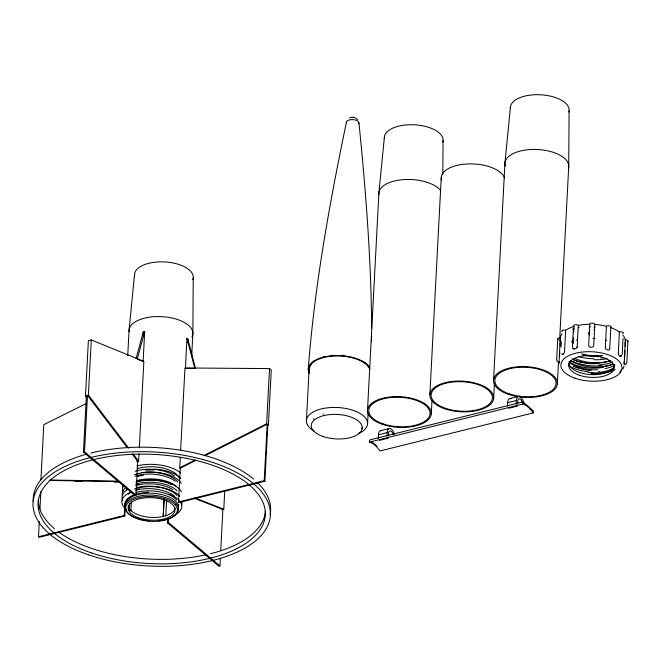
<?xml version="1.0" encoding="UTF-8"?>
<svg xmlns="http://www.w3.org/2000/svg" width="661" height="661" viewBox="0 0 661 661"><rect width="100%" height="100%" fill="white"/><g stroke="black" fill="none" stroke-linecap="round" stroke-linejoin="round"><path stroke-width="0.99" d="M193.235 277.744L192.855 333.863L191.723 355.411M442.829 174.289L443.06 140.619M569.104 110.594L568.724 166.712L559.718 338.597M371.49 341.72L371.565 335.548M624.257 363.889L624.24 364.459M622.893 335.177A32.612 15.657 3 0 1 625.273 339.853L624.224 363.732A32.843 15.773 3 0 1 624.24 364.219L624.24 364.302M624.124 363.509L624.182 361.36M40.908 479.845L43.8 424.659L86.087 403.631M125.235 508.854L124.863 516.01L39.148 537.302L38.487 536.749L39.296 521.355M39.941 509.036L40.858 491.586M86.731 397.492L85.492 395.856L88.384 340.671L91.276 339.952L143.842 361.36L139.314 447.811M132.134 454.074L137.711 461.411L135.943 495.13L134.852 495.403L83.435 452.083L86.393 395.633M135.943 495.13L84.525 451.81L87.483 395.361L127.168 447.547M128.688 448.141L88.384 395.138L91.276 339.952M127.722 355.758L129.069 330.103L134.555 274.282M124.863 516.01L124.21 515.456L124.582 508.301M129.341 509.738L129.713 503.624M130.886 511.036L131.39 501.881M143.04 335.879L143.247 331.872L144.693 331.516L143.123 361.542L137.281 359.163L144.693 331.516M136.62 461.684L138.612 461.188L138.992 453.983M165.795 515.754L166.58 500.484M220.311 558.71L219.939 565.899L218.841 566.171L167.423 522.843L167.638 518.761M219.939 565.899L168.522 522.578L168.729 518.488M180.932 468.798L179.734 467.79L180.271 457.503M180.651 450.298L184.964 367.97L269.531 368.59L271.266 370.053L268.374 425.238L266.639 423.775L269.531 368.59M186.972 338.308L185.402 368.334L194.797 368.4L186.972 338.308L187.84 339.035L195.408 368.16M267.837 424.783L264.879 481.233L179.164 502.525L178.503 501.972L180.271 468.244L195.821 460.37M187.683 342.043L187.84 339.035M220.741 550.506L222.897 509.449L194.202 498.212M221.799 509.722L223.79 509.226L224.757 490.834M264.879 481.233L264.226 480.679L267.184 424.23L204.976 455.735M306.431 420.371L309.133 368.879M367.516 410.151L378.893 192.979L384.38 137.166M367.549 424.04L368.144 412.704M369.458 442.126L369.565 439.97L522.826 401.896L533.336 410.754L533.22 412.91L379.959 450.976A31.951 15.013 76.1 0 0 369.458 442.126L522.719 404.053A31.951 15.013 76.1 0 1 533.22 412.91M378.266 438.342L378.456 434.764A7.668 3.602 76.1 0 1 381.645 430.708M387.024 436.169L387.214 432.583A7.668 3.602 76.1 0 1 390.164 428.468A7.668 3.602 76.1 0 1 394.435 434.252M388.404 435.93L388.528 433.69A5.114 2.404 76.1 0 1 390.494 430.947A5.114 2.404 76.1 0 1 393.336 434.806M429.865 394.584L441.251 177.421M431.294 413.902A31.951 15.343 3 0 0 384.528 397.839A31.951 15.343 3 0 0 382.389 424.337A31.951 15.343 3 0 0 431.294 413.902L431.997 400.525M493.56 380.125L504.946 162.961L510.424 107.14M493.651 398.343A31.951 15.343 3 0 0 446.886 382.281A31.951 15.343 3 0 0 444.746 408.771A31.951 15.343 3 0 0 493.651 398.343L494.461 382.909M507.441 406.259L507.631 402.673A7.668 3.602 76.1 0 1 511.201 398.79M516.2 404.086L516.39 400.5A7.668 3.602 76.1 0 1 519.736 396.509A7.668 3.602 76.1 0 1 523.991 403.681M517.588 403.846L517.703 401.607A5.114 2.404 76.1 0 1 519.538 398.839A5.114 2.404 76.1 0 1 522.355 402.219M522.719 404.053L522.826 401.896M557.76 338.804L556.653 359.956L557.686 361.939M557.347 383.884A31.951 15.343 3 0 0 510.573 367.813A31.951 15.343 3 0 0 508.433 394.311A31.951 15.343 3 0 0 557.347 383.884L558.479 362.269M561.982 333.698A32.637 15.674 3 0 0 560.288 337.746L559.066 361.633A32.191 15.459 3 0 0 559.082 362.121L559.247 361.922M559.561 356.287L559.776 352.263M560.148 345.207L560.412 340.175A2.512 1.206 3 0 1 559.454 340.068M561.015 347.025L561.296 341.737M573.963 326.451A32.637 15.674 3 0 0 565.642 330.26L564.56 351.421A2.016 0.843 -70.4 0 1 563.973 353.181A2.008 0.793 -69.7 0 1 563.412 353.966A32.496 15.608 3 0 0 562.924 354.37M572.476 346.86L573.302 331.078M573.087 343.588L573.409 337.54M573.674 332.508L573.988 326.46A2.512 1.206 3 0 1 574.797 324.799A2.512 1.206 3 0 1 578.292 325.394A32.612 15.657 3 0 1 589.777 324.278M577.185 346.546L578.292 325.394M594.826 324.435L593.71 345.587A2.016 1.752 3 0 1 592.9 346.893A2.008 1.71 0.3 0 1 591.612 347.24A33.248 15.963 3 0 0 590.603 347.207A2.008 1.702 -3.1 0 1 589.67 346.975A2.008 1.752 -10.7 0 1 588.695 345.422L589.802 324.27A2.512 1.206 3 0 1 592.264 323.097A2.512 1.206 3 0 1 594.826 324.435A32.637 15.674 3 0 1 606.426 326.294A2.512 1.206 3 0 1 609.896 325.931A2.512 1.206 3 0 1 610.822 327.649L609.715 348.801M606.434 326.303L605.327 347.455A2.008 1.619 44.7 0 0 605.493 348.339M610.805 327.658A32.612 15.657 3 0 1 619.398 332.004L618.316 353.156A2 1.058 73.1 0 0 618.324 353.511M623.034 338.415L622.15 354.726M624.488 359.394L624.959 350.33M625.174 346.298L625.389 342.266A2.512 1.206 3 0 0 625.711 342.274M627.95 341.216L626.843 362.368L625.901 364.004M559.264 361.798L559.132 363.286L559.28 361.65M308.29 368.83C314.57 285.775 329.492 203.679 346.414 122.227M624.05 366.301L622.943 369.003M136.1 358.535L143.247 331.872M576.987 347.289L576.723 347.744A2.008 1.429 -45.2 0 1 575.326 348.661A32.769 15.74 3 0 0 574.459 348.909M576.723 347.744L576.929 347.422A2.016 1.562 -44.7 0 0 577.193 346.546M625.413 364.269L625.86 364.029M620.448 356.386L620.572 356.312A2.016 0.868 76.7 0 0 620.886 355.684M179.734 467.79L195.284 459.916M203.522 455.743L266.639 423.775M349.611 117.955C352.214 116.691 355.816 117.195 357.56 119.641M613.127 363.905C599.544 369.375 583.093 368.086 570.517 360.592M610.557 360.625C598.783 364.261 585.605 363.294 574.384 358.262M136.108 493.131L136.81 492.899M85.492 395.856L88.384 395.138M83.435 452.083L84.525 451.81M380.529 430.642L389.288 428.468M509.714 398.558L518.464 396.385M378.456 434.764L387.214 432.583M507.631 402.673L516.39 400.5M379.53 440.342L388.288 438.169M508.714 408.258L517.464 406.085M38.487 536.749L124.21 515.456M178.503 501.972L264.226 480.679M167.423 522.843L168.522 522.578M137.827 484.802L138.744 484.587M351.454 117.377L352.577 117.278M598.511 371.523L599.395 371.474M50.186 480.002L118.22 481.158M49.691 480.44L119.79 481.629M75.09 481.415L82.303 481.538M114.262 482.076L118.385 482.15M620.572 356.32A2.008 0.868 75 0 1 620.332 356.411L619.886 356.221A32.761 15.732 3 0 0 619.34 355.767A2.016 1 73.6 0 1 618.283 353.495M605.468 348.347A2.008 1.578 46.5 0 0 607.029 349.735A32.843 15.773 3 0 1 607.913 349.991L608.252 350.066A2.008 1.496 48.4 0 0 609.739 348.81M620.332 356.411L620.051 356.337M195.094 497.989L223.79 509.226M371.821 441.862L377.076 446.291M574.459 348.942A2.008 1.429 -51.3 0 1 573.194 348.62L572.98 348.289M573.194 348.62L573.029 348.388A2.008 1.421 -54 0 1 572.905 347.942A2.016 1.413 -54.7 0 1 572.88 347.612M133.026 453.851L138.612 461.188M358.973 122.979C365.822 191.236 371.209 259.748 371.631 328.377M265.449 511.201A113.733 54.615 3 0 1 210.363 553.753M206.422 554.678A113.733 54.615 3 0 1 58.441 531.824M54.491 528.709A113.733 54.615 3 0 1 38.305 499.675M257.443 482.58A118.848 57.077 3 0 1 270.159 514.415M33.248 501.393A118.848 57.077 3 0 1 85.839 454.38M90.846 453.058A118.848 57.077 3 0 1 253.733 479.225M129.11 331.665A31.951 15.343 3 0 1 163.862 316.801A31.951 15.343 3 0 1 191.921 336.953M136.802 465.914A31.951 15.343 3 0 1 180.585 472.945M134.72 276.414A29.39 14.112 3 0 1 164.804 261.93A29.39 14.112 3 0 1 192.814 279.62M149.609 520.843A26.861 12.898 3 0 1 127.928 501.03A26.861 12.898 3 0 1 172.678 500.889A26.861 12.898 3 0 1 158.409 520.818M148.163 492.205A26.861 12.898 3 0 1 147.196 492.073M137.058 468.715A26.861 12.898 3 0 1 179.462 478.316M135.224 471.334A26.886 12.749 4.9 0 1 174.496 475.895M141.256 472.706A26.894 12.931 4.9 0 1 177.801 482.125M134.918 476.209A26.894 12.526 4.6 0 1 175.19 481.274M137.777 476.548A26.886 13.212 1.2 0 1 143.387 475.234M137.042 480.588A26.886 12.22 2.6 0 1 176.305 486.339M137.141 481.092A26.886 12.402 4.3 0 1 171.273 484.48M136.207 483.951A26.886 12.229 3.5 0 1 177.008 490.916M136.042 485.438A26.886 12.427 4.4 0 1 172.686 489.528M136.026 484.53A26.919 13.344 1.4 0 1 136.72 484.29M137.678 487.347A26.886 12.419 4.4 0 1 177.057 495.651M178.677 504.492A26.886 12.881 4.9 0 1 178.47 505.351M135.712 490.313A26.886 12.881 4.9 0 1 174.231 495.957M128.193 494.337A26.886 13.286 1.4 0 1 131.399 492.024M136.761 489.71A26.886 13.286 1.4 0 1 139.496 488.942M136.141 492.437A26.886 12.286 3.9 0 1 176.784 500.03M131.456 496.469A26.886 13.022 1.1 0 1 148.097 492.329M124.995 505.723A26.894 13.352 1.5 0 1 134.968 494.445M125.21 507.326A26.894 13.46 1.8 0 1 131.531 496.51M125.293 507.318A26.861 12.898 3 0 1 151.658 493.23A26.861 12.898 3 0 1 178.181 509.391M129.333 510.746A25.159 12.08 3 0 1 128.548 509.895M175.099 507.797A23.449 11.262 3 0 1 150.956 517.389A23.449 11.262 3 0 1 128.3 505.178M180.519 502.005A30.109 14.063 1.6 0 1 173.529 515.687M168.943 494.345A30.109 14.063 1.6 0 1 179.453 500.617M126.714 509.854A30.109 14.203 4.6 0 1 131.506 491.916M182.039 501.476A30.117 14.914 1.7 0 1 181.436 505.202M134.58 488.95A30.117 14.914 1.7 0 1 179.685 496.312M122.739 500.526A30.117 14.187 4.6 0 1 127.094 489.884M126.54 489.677A30.117 15.063 2.1 0 1 127.68 488.843M135.91 485.157A30.117 15.063 2.1 0 1 137.703 484.678M122.277 495.51A30.117 14.765 1.4 0 1 126.036 487.281M135.802 482.332A30.117 14.765 1.4 0 1 181.469 491.858M123.07 491.52A30.117 14.129 4.5 0 1 123.4 485.372M122.715 487.537A30.117 15.087 2.2 0 1 122.756 484.934M134.414 474.697A30.117 15.087 2.2 0 1 181.271 483.274M145.734 470.268A30.175 14.674 1.3 0 1 153.947 470.004M154.005 469.203A30.117 14.451 1.3 0 1 180.684 478.547M309.629 368.524A30.15 14.476 3 0 1 311.43 363.517M313.322 361.575A30.15 14.476 3 0 1 314.933 360.377M323.65 356.692A30.15 14.476 3 0 1 324.254 356.535M331.392 355.329A30.15 14.476 3 0 1 332.078 355.263M342.514 355.271A30.15 14.476 3 0 1 344.042 355.42M364.822 362.567A30.15 14.476 3 0 1 365.574 363.178M368.02 365.731A30.15 14.476 3 0 1 369.466 368.433M334.978 355.478A29.34 14.088 3 0 1 336.466 355.444M362.195 427.262A25.49 12.237 3 0 1 361.823 428.485M313.372 419.413A25.49 12.237 3 0 1 313.901 418.867M323.229 414.207A25.49 12.237 3 0 1 323.741 414.075M314.173 431.088A30.621 14.699 3 0 1 316.264 410.539A30.621 14.699 3 0 1 359.154 412.951A30.621 14.699 3 0 1 358.411 433.575M309.513 371.887A30.621 14.699 3 0 1 334.714 355.99A30.621 14.699 3 0 1 369.871 369.532M309.298 373.341A31.464 15.112 3 0 1 330.971 355.825A31.464 15.112 3 0 1 369.673 367.384M346.695 123.268A6.296 3.024 3 0 1 352.825 119.583A6.296 3.024 3 0 1 358.601 123.871M558.19 339.556A2.512 1.206 3 0 1 558.066 338.292A2.512 1.206 3 0 1 560.321 337.754M625.389 342.266A32.637 15.674 3 0 1 625.182 343.307M560.685 341.225A32.612 15.657 3 0 1 560.412 340.175M562.932 354.222A2.008 0.719 -69.4 0 1 562.09 353.461M562.114 331.69A2.512 1.206 3 0 1 562.668 330.285A2.512 1.206 3 0 1 565.667 330.269M620.902 355.329A2 0.818 78.8 0 1 620.869 355.659M619.423 332.004A2.512 1.206 3 0 1 622.555 332.276A2.512 1.206 3 0 1 622.943 333.788M625.298 339.845A2.512 1.206 3 0 1 627.603 340.539A2.512 1.206 3 0 1 627.57 341.795M619.696 372.052A2.008 0.892 -75 0 0 619.894 371.953A33.298 15.988 3 0 0 620.068 371.755M621.233 369.821A2.016 0.744 -75.1 0 1 620.993 370.565M620.654 371.151A2.008 0.826 -75.9 0 1 620.39 371.465M613.747 367.962A27.902 13.451 1.1 0 1 599.915 372.308M615.176 369.673A31.125 14.245 2.7 0 1 591 373.597M621.224 355.825A31.125 14.245 2.7 0 1 621.547 356.279M597.751 369.772A27.894 13.228 4.8 0 1 570.451 363.401M591.182 370.499A31.117 14.939 4.7 0 1 573.285 366.334M571.327 341.828A31.125 15.41 1.7 0 1 572.087 341.514M576.235 340.151A31.125 15.41 1.7 0 1 577.127 339.919M592.934 338.374A31.125 15.41 1.7 0 1 594.991 338.482M605.707 340.2A31.125 15.41 1.7 0 1 606.608 340.448M611.805 364.682A31.117 14.327 3.8 0 1 602.749 366.574M602.179 365.715A31.125 14.682 4.6 0 1 573.128 361.542M609.913 360.931A31.125 15.021 1.3 0 1 573.227 359.683M588.662 333.21A31.125 15.021 1.3 0 1 589.744 333.177M588.554 332.78A27.894 13.592 1.2 0 1 589.538 332.739M602.617 355.436A27.894 12.997 4.5 0 1 581.614 353.899M593.892 329.699A27.894 12.997 4.5 0 1 594.776 329.781M603.501 357.692A31.141 14.327 3.8 0 1 600.799 357.956M600.114 356.535A31.117 14.74 4.6 0 1 583.002 355.139M572.517 329.269A31.117 14.74 4.6 0 1 574.112 328.757M578.367 327.74A31.117 14.74 4.6 0 1 579.259 327.583M589.372 326.823A31.117 14.74 4.6 0 1 590.298 326.84M593.958 327.038A31.117 14.74 4.6 0 1 594.859 327.112M593.842 358.7A27.886 13.658 1.3 0 1 578.606 356.61M607.038 358.642A27.894 13.344 4.9 0 1 593.942 359.724M588.678 334.763A27.894 12.848 4.2 0 1 589.488 334.772M598.197 363.558A27.894 13.997 2 0 1 571.996 358.733M612.689 361.939A27.894 13.22 4.8 0 1 598.849 364.938M603.625 367.235A27.894 13.98 2 0 1 568.972 361.385M615.011 365.004A27.886 13.046 4.6 0 1 604.972 368.59M588.24 371.689A27.902 13.674 1.3 0 1 568.567 365.277M592.082 372.664A28.002 13.501 4.9 0 1 588.083 372.283M602.311 372.424A27.894 13.344 4.9 0 1 592.082 372.738M613.226 369.83A27.902 13.113 4.7 0 1 602.692 372.87M614.366 364.409A22.78 10.94 3 0 1 591.752 374.63A22.78 10.94 3 0 1 568.857 362.707M441.647 180.527A31.951 15.343 3 0 1 467.947 163.936A31.951 15.343 3 0 1 504.632 178.073M510.466 108.578A29.39 14.112 3 0 1 540.921 94.796A29.39 14.112 3 0 1 568.832 112.031M505.343 166.068A31.951 15.343 3 0 1 536.484 149.469A31.951 15.343 3 0 1 568.427 168.274M384.413 138.603A29.39 14.112 3 0 1 414.868 124.822A29.39 14.112 3 0 1 442.787 142.057M378.935 194.549A31.951 15.343 3 0 1 404.127 179.569A31.951 15.343 3 0 1 440.689 190.69M164.093 499.08L163.193 516.365L164.126 499.105M91.111 552.803A113.733 54.615 3 0 0 265.218 515.679A113.733 54.615 3 0 0 98.729 458.478A113.733 54.615 3 0 0 91.111 552.803M88.392 554.777A118.848 57.077 3 0 0 270.316 515.977A118.848 57.077 3 0 0 96.349 456.214A118.848 57.077 3 0 0 88.392 554.777M175.281 504.946A25.853 12.419 3 0 0 136.075 498.361A25.87 12.427 3 0 0 125.797 507.119A25.853 12.419 3 0 0 156.037 521.347A25.853 12.419 3 0 0 175.281 504.946M138.628 517.794A23.449 11.262 3 0 0 174.958 510.573A23.449 11.262 3 0 0 141.157 498.411A23.449 11.262 3 0 0 138.628 517.794M323.122 436.491A25.506 12.245 3 0 0 362.211 428.204A25.506 12.245 3 0 0 324.931 415.339A25.506 12.245 3 0 0 323.122 436.491M579.581 375.308A22.78 10.94 3 0 0 614.218 367.648A22.78 10.94 3 0 0 580.606 356.395A22.78 10.94 3 0 0 579.581 375.308M574.847 378.133A30.613 14.699 3 0 0 622.009 368.433A30.613 14.699 3 0 0 577.549 352.784A30.613 14.699 3 0 0 574.847 378.133M445.423 408.283A30.67 14.732 3 0 0 492.371 398.269A30.67 14.732 3 0 0 447.48 382.843A30.67 14.732 3 0 0 445.423 408.283M509.119 393.816A30.67 14.732 3 0 0 556.066 383.81A30.67 14.732 3 0 0 511.168 368.384A30.67 14.732 3 0 0 509.119 393.816M383.074 423.841A30.67 14.732 3 0 0 430.022 413.827A30.67 14.732 3 0 0 385.123 398.409A30.67 14.732 3 0 0 383.074 423.841"/></g></svg>
